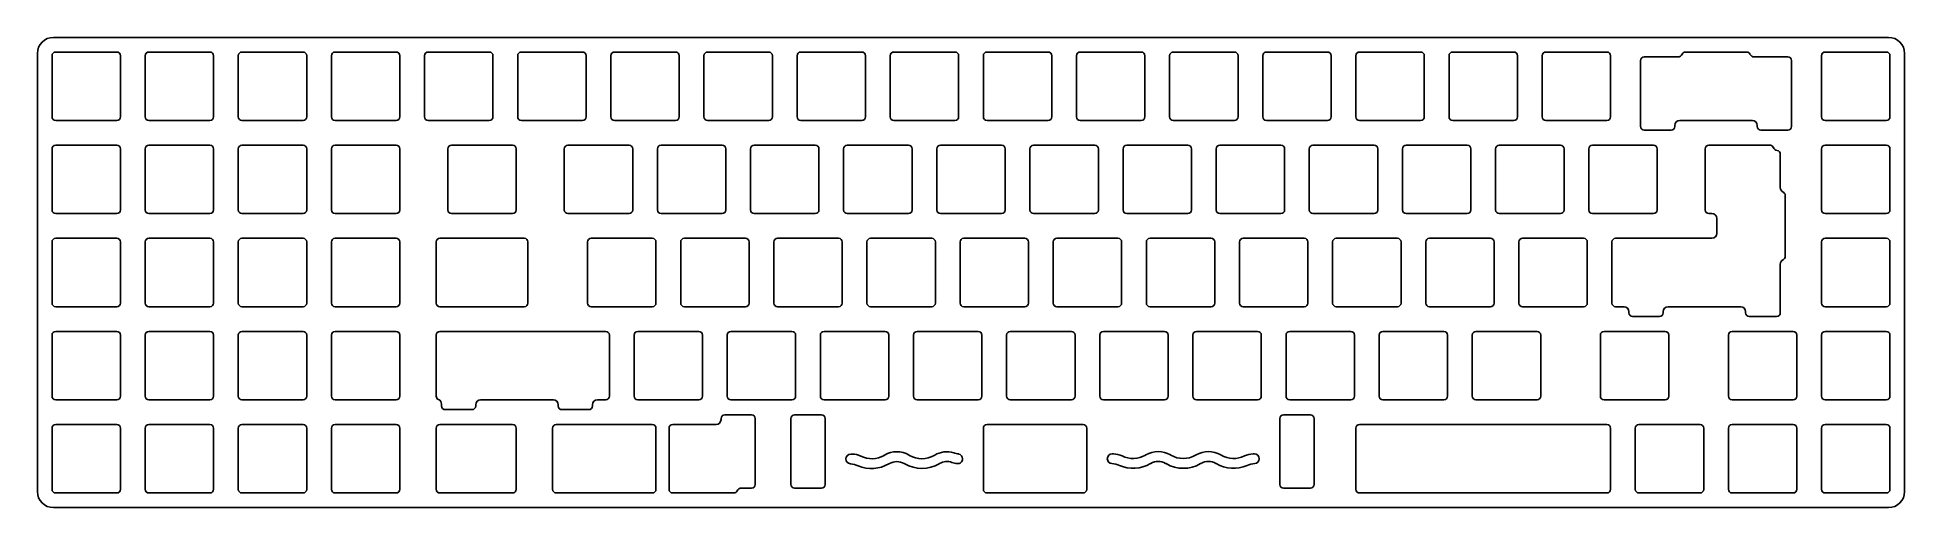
# Model space of a CAD drawing. Header units: millimetres. Extents: x -3 to 379, y 11 to 107.
import ezdxf

# ---------------------------------------------------------------- set-up
doc = ezdxf.new("R2010")
doc.units = ezdxf.units.MM

msp = doc.modelspace()

# ---------------------------------------------------------------- linework, layer by layer
at = {"color": 0}
for p, q in [((0.41, 106.95), (375.74, 106.95)), ((-2.9, 103.64), (-2.9, 14.06)), ((379.05, 103.64), (379.05, 14.06)), ((163.49, 21.72), (163.73, 21.72)), ((170.28, 21.44), (170.38, 21.5)), ((171.39, 19.77), (171.29, 19.72)), ((174.51, 19.72), (174.41, 19.77)), ((175.42, 21.5), (175.51, 21.44)), ((180.56, 21.44), (180.65, 21.5)), ((181.66, 19.77), (181.57, 19.72)), ((216.96, 21.75), (217.19, 21.75)), ((223.75, 21.48), (223.84, 21.53)), ((224.85, 19.81), (224.76, 19.75)), ((227.97, 19.75), (227.88, 19.81)), ((228.88, 21.53), (228.98, 21.48)), ((234.02, 21.48), (234.11, 21.53)), ((235.12, 19.81), (235.03, 19.75)), ((238.24, 19.75), (238.15, 19.81)), ((239.16, 21.53), (239.25, 21.48)), ((245.81, 21.75), (246.04, 21.75)), ((375.74, 10.75), (0.41, 10.75))]:
    msp.add_line(p, q, dxfattribs=at)
for p, q in [((0.1, 103.2), (0.1, 90.7)), ((0.85, 103.95), (13.35, 103.95)), ((14.1, 103.2), (14.1, 90.7)), ((19.15, 103.2), (19.15, 90.7)), ((19.9, 103.95), (32.4, 103.95)), ((33.15, 103.2), (33.15, 90.7)), ((38.2, 103.2), (38.2, 90.7)), ((38.95, 103.95), (51.45, 103.95)), ((52.2, 103.2), (52.2, 90.7)), ((57.25, 103.2), (57.25, 90.7)), ((58, 103.95), (70.5, 103.95)), ((71.25, 103.2), (71.25, 90.7)), ((76.3, 103.2), (76.3, 90.7)), ((77.05, 103.95), (89.55, 103.95)), ((90.3, 103.2), (90.3, 90.7)), ((95.35, 103.2), (95.35, 90.7)), ((96.1, 103.95), (108.6, 103.95)), ((109.35, 103.2), (109.35, 90.7)), ((114.4, 103.2), (114.4, 90.7)), ((115.15, 103.95), (127.65, 103.95)), ((128.4, 103.2), (128.4, 90.7)), ((133.45, 103.2), (133.45, 90.7)), ((134.2, 103.95), (146.7, 103.95)), ((147.45, 103.2), (147.45, 90.7)), ((152.5, 103.2), (152.5, 90.7)), ((153.25, 103.95), (165.75, 103.95)), ((166.5, 103.2), (166.5, 90.7)), ((171.55, 103.2), (171.55, 90.7)), ((172.3, 103.95), (184.8, 103.95)), ((185.55, 103.2), (185.55, 90.7)), ((190.6, 103.2), (190.6, 90.7)), ((191.35, 103.95), (203.85, 103.95)), ((204.6, 103.2), (204.6, 90.7)), ((209.65, 103.2), (209.65, 90.7)), ((210.4, 103.95), (222.9, 103.95)), ((223.65, 103.2), (223.65, 90.7)), ((228.7, 103.2), (228.7, 90.7)), ((229.45, 103.95), (241.95, 103.95)), ((242.7, 103.2), (242.7, 90.7)), ((247.75, 103.2), (247.75, 90.7)), ((248.5, 103.95), (261, 103.95)), ((261.75, 103.2), (261.75, 90.7)), ((266.8, 103.2), (266.8, 90.7)), ((267.55, 103.95), (280.05, 103.95)), ((280.8, 103.2), (280.8, 90.7)), ((285.85, 103.2), (285.85, 90.7)), ((286.6, 103.95), (299.1, 103.95)), ((299.85, 103.2), (299.85, 90.7)), ((304.9, 103.2), (304.9, 90.7)), ((305.65, 103.95), (318.15, 103.95)), ((318.9, 103.2), (318.9, 90.7)), ((334.23, 103.95), (346.73, 103.95)), ((362.05, 103.2), (362.05, 90.7)), ((362.8, 103.95), (375.3, 103.95)), ((376.05, 103.2), (376.05, 90.7)), ((325.04, 102.2), (325.04, 88.7)), ((325.79, 102.95), (332.65, 102.95)), ((355.16, 102.95), (348.31, 102.95)), ((355.91, 102.2), (355.91, 88.7)), ((0.85, 89.95), (13.35, 89.95)), ((19.9, 89.95), (32.4, 89.95)), ((38.95, 89.95), (51.45, 89.95)), ((58, 89.95), (70.5, 89.95)), ((77.05, 89.95), (89.55, 89.95)), ((96.1, 89.95), (108.6, 89.95)), ((115.15, 89.95), (127.65, 89.95)), ((134.2, 89.95), (146.7, 89.95)), ((153.25, 89.95), (165.75, 89.95)), ((172.3, 89.95), (184.8, 89.95)), ((191.35, 89.95), (203.85, 89.95)), ((210.4, 89.95), (222.9, 89.95)), ((229.45, 89.95), (241.95, 89.95)), ((248.5, 89.95), (261, 89.95)), ((267.55, 89.95), (280.05, 89.95)), ((286.6, 89.95), (299.1, 89.95)), ((305.65, 89.95), (318.15, 89.95)), ((325.79, 87.95), (331.29, 87.95)), ((332.04, 88.7), (332.04, 88.95)), ((333.04, 89.95), (347.91, 89.95)), ((348.91, 88.7), (348.91, 88.95)), ((349.66, 87.95), (355.16, 87.95)), ((362.8, 89.95), (375.3, 89.95)), ((0.1, 84.15), (0.1, 71.65)), ((0.85, 84.9), (13.35, 84.9)), ((14.1, 84.15), (14.1, 71.65)), ((19.15, 84.15), (19.15, 71.65)), ((19.9, 84.9), (32.4, 84.9)), ((33.15, 84.15), (33.15, 71.65)), ((38.2, 84.15), (38.2, 71.65)), ((38.95, 84.9), (51.45, 84.9)), ((52.2, 84.15), (52.2, 71.65)), ((57.25, 84.15), (57.25, 71.65)), ((58, 84.9), (70.5, 84.9)), ((71.25, 84.15), (71.25, 71.65)), ((81.06, 84.15), (81.06, 71.65)), ((81.81, 84.9), (94.31, 84.9)), ((95.06, 84.15), (95.06, 71.65)), ((104.88, 84.15), (104.88, 71.65)), ((105.63, 84.9), (118.13, 84.9)), ((118.88, 84.15), (118.88, 71.65)), ((123.93, 84.15), (123.93, 71.65)), ((124.68, 84.9), (137.18, 84.9)), ((137.93, 84.15), (137.93, 71.65)), ((142.98, 84.15), (142.98, 71.65)), ((143.73, 84.9), (156.23, 84.9)), ((156.98, 84.15), (156.98, 71.65)), ((162.03, 84.15), (162.03, 71.65)), ((162.78, 84.9), (175.28, 84.9)), ((176.03, 84.15), (176.03, 71.65)), ((181.08, 84.15), (181.08, 71.65)), ((181.83, 84.9), (194.33, 84.9)), ((195.08, 84.15), (195.08, 71.65)), ((200.13, 84.15), (200.13, 71.65)), ((200.88, 84.9), (213.38, 84.9)), ((214.13, 84.15), (214.13, 71.65)), ((219.18, 84.15), (219.18, 71.65)), ((219.93, 84.9), (232.43, 84.9)), ((233.18, 84.15), (233.18, 71.65)), ((238.23, 84.15), (238.23, 71.65)), ((238.98, 84.9), (251.48, 84.9)), ((252.23, 84.15), (252.23, 71.65)), ((257.28, 84.15), (257.28, 71.65)), ((258.03, 84.9), (270.53, 84.9)), ((271.28, 84.15), (271.28, 71.65)), ((276.33, 84.15), (276.33, 71.65)), ((277.08, 84.9), (289.58, 84.9)), ((290.33, 84.15), (290.33, 71.65)), ((295.38, 84.15), (295.38, 71.65)), ((296.13, 84.9), (308.63, 84.9)), ((309.38, 84.15), (309.38, 71.65)), ((314.43, 84.15), (314.43, 71.65)), ((315.18, 84.9), (327.68, 84.9)), ((328.43, 84.15), (328.43, 71.65)), ((338.24, 84.15), (338.24, 71.65)), ((338.99, 84.9), (351.49, 84.9)), ((362.05, 84.15), (362.05, 71.65)), ((362.8, 84.9), (375.3, 84.9)), ((376.05, 84.15), (376.05, 71.65)), ((353.62, 83.06), (353.62, 76.21)), ((354.62, 74.63), (354.62, 62.13)), ((0.85, 70.9), (13.35, 70.9)), ((19.9, 70.9), (32.4, 70.9)), ((38.95, 70.9), (51.45, 70.9)), ((58, 70.9), (70.5, 70.9)), ((81.81, 70.9), (94.31, 70.9)), ((105.63, 70.9), (118.13, 70.9)), ((124.68, 70.9), (137.18, 70.9)), ((143.73, 70.9), (156.23, 70.9)), ((162.78, 70.9), (175.28, 70.9)), ((181.83, 70.9), (194.33, 70.9)), ((200.88, 70.9), (213.38, 70.9)), ((219.93, 70.9), (232.43, 70.9)), ((238.98, 70.9), (251.48, 70.9)), ((258.03, 70.9), (270.53, 70.9)), ((277.08, 70.9), (289.58, 70.9)), ((296.13, 70.9), (308.63, 70.9)), ((315.18, 70.9), (327.68, 70.9)), ((338.99, 70.9), (339.62, 70.9)), ((340.62, 69.9), (340.62, 66.85)), ((362.8, 70.9), (375.3, 70.9)), ((0.1, 65.1), (0.1, 52.6)), ((0.85, 65.85), (13.35, 65.85)), ((14.1, 65.1), (14.1, 52.6)), ((19.15, 65.1), (19.15, 52.6)), ((19.9, 65.85), (32.4, 65.85)), ((33.15, 65.1), (33.15, 52.6)), ((38.2, 65.1), (38.2, 52.6)), ((38.95, 65.85), (51.45, 65.85)), ((52.2, 65.1), (52.2, 52.6)), ((57.25, 65.1), (57.25, 52.6)), ((58, 65.85), (70.5, 65.85)), ((71.25, 65.1), (71.25, 52.6)), ((78.68, 65.1), (78.68, 52.6)), ((79.43, 65.85), (96.7, 65.85)), ((97.45, 65.1), (97.45, 52.6)), ((109.64, 65.1), (109.64, 52.6)), ((110.39, 65.85), (122.89, 65.85)), ((123.64, 65.1), (123.64, 52.6)), ((128.69, 65.1), (128.69, 52.6)), ((129.44, 65.85), (141.94, 65.85)), ((142.69, 65.1), (142.69, 52.6)), ((147.74, 65.1), (147.74, 52.6)), ((148.49, 65.85), (160.99, 65.85)), ((161.74, 65.1), (161.74, 52.6)), ((166.79, 65.1), (166.79, 52.6)), ((167.54, 65.85), (180.04, 65.85)), ((180.79, 65.1), (180.79, 52.6)), ((185.84, 65.1), (185.84, 52.6)), ((186.59, 65.85), (199.09, 65.85)), ((199.84, 65.1), (199.84, 52.6)), ((204.89, 65.1), (204.89, 52.6)), ((205.64, 65.85), (218.14, 65.85)), ((218.89, 65.1), (218.89, 52.6)), ((223.94, 65.1), (223.94, 52.6)), ((224.69, 65.85), (237.19, 65.85)), ((237.94, 65.1), (237.94, 52.6)), ((242.99, 65.1), (242.99, 52.6)), ((243.74, 65.85), (256.24, 65.85)), ((256.99, 65.1), (256.99, 52.6)), ((262.04, 65.1), (262.04, 52.6)), ((262.79, 65.85), (275.29, 65.85)), ((276.04, 65.1), (276.04, 52.6)), ((281.09, 65.1), (281.09, 52.6)), ((281.84, 65.85), (294.34, 65.85)), ((295.09, 65.1), (295.09, 52.6)), ((300.14, 65.1), (300.14, 52.6)), ((300.89, 65.85), (313.39, 65.85)), ((314.14, 65.1), (314.14, 52.6)), ((319.19, 65.1), (319.19, 52.6)), ((339.62, 65.85), (319.94, 65.85)), ((362.05, 65.1), (362.05, 52.6)), ((362.8, 65.85), (375.3, 65.85)), ((376.05, 65.1), (376.05, 52.6)), ((353.62, 50.6), (353.62, 60.54)), ((0.85, 51.85), (13.35, 51.85)), ((19.9, 51.85), (32.4, 51.85)), ((38.95, 51.85), (51.45, 51.85)), ((58, 51.85), (70.5, 51.85)), ((79.43, 51.85), (96.7, 51.85)), ((110.39, 51.85), (122.89, 51.85)), ((129.44, 51.85), (141.94, 51.85)), ((148.49, 51.85), (160.99, 51.85)), ((167.54, 51.85), (180.04, 51.85)), ((186.59, 51.85), (199.09, 51.85)), ((205.64, 51.85), (218.14, 51.85)), ((224.69, 51.85), (237.19, 51.85)), ((243.74, 51.85), (256.24, 51.85)), ((262.79, 51.85), (275.29, 51.85)), ((281.84, 51.85), (294.34, 51.85)), ((300.89, 51.85), (313.39, 51.85)), ((319.94, 51.85), (321.66, 51.85)), ((322.66, 50.6), (322.66, 50.85)), ((323.41, 49.85), (328.91, 49.85)), ((329.66, 50.6), (329.66, 50.85)), ((330.66, 51.85), (345.53, 51.85)), ((346.53, 50.6), (346.53, 50.85)), ((347.28, 49.85), (352.87, 49.85)), ((362.8, 51.85), (375.3, 51.85)), ((0.1, 46.05), (0.1, 33.55)), ((0.85, 46.8), (13.35, 46.8)), ((14.1, 46.05), (14.1, 33.55)), ((19.15, 46.05), (19.15, 33.55)), ((19.9, 46.8), (32.4, 46.8)), ((33.15, 46.05), (33.15, 33.55)), ((38.2, 46.05), (38.2, 33.55)), ((38.95, 46.8), (51.45, 46.8)), ((52.2, 46.05), (52.2, 33.55)), ((57.25, 46.05), (57.25, 33.55)), ((58, 46.8), (70.5, 46.8)), ((71.25, 46.05), (71.25, 33.55)), ((78.68, 46.05), (78.68, 33.55)), ((79.43, 46.8), (113.36, 46.8)), ((114.11, 46.05), (114.11, 33.55)), ((119.16, 46.05), (119.16, 33.55)), ((119.91, 46.8), (132.41, 46.8)), ((133.16, 46.05), (133.16, 33.55)), ((138.21, 46.05), (138.21, 33.55)), ((138.96, 46.8), (151.46, 46.8)), ((152.21, 46.05), (152.21, 33.55)), ((157.26, 46.05), (157.26, 33.55)), ((158.01, 46.8), (170.51, 46.8)), ((171.26, 46.05), (171.26, 33.55)), ((176.31, 46.05), (176.31, 33.55)), ((177.06, 46.8), (189.56, 46.8)), ((190.31, 46.05), (190.31, 33.55)), ((195.36, 46.05), (195.36, 33.55)), ((196.11, 46.8), (208.61, 46.8)), ((209.36, 46.05), (209.36, 33.55)), ((214.41, 46.05), (214.41, 33.55)), ((215.16, 46.8), (227.66, 46.8)), ((228.41, 46.05), (228.41, 33.55)), ((233.46, 46.05), (233.46, 33.55)), ((234.21, 46.8), (246.71, 46.8)), ((247.46, 46.05), (247.46, 33.55)), ((252.51, 46.05), (252.51, 33.55)), ((253.26, 46.8), (265.76, 46.8)), ((266.51, 46.05), (266.51, 33.55)), ((271.56, 46.05), (271.56, 33.55)), ((272.31, 46.8), (284.81, 46.8)), ((285.56, 46.05), (285.56, 33.55)), ((290.61, 46.05), (290.61, 33.55)), ((291.36, 46.8), (303.86, 46.8)), ((304.61, 46.05), (304.61, 33.55)), ((316.81, 46.05), (316.81, 33.55)), ((317.56, 46.8), (330.06, 46.8)), ((330.81, 46.05), (330.81, 33.55)), ((343, 46.05), (343, 33.55)), ((343.75, 46.8), (356.25, 46.8)), ((357, 46.05), (357, 33.55)), ((362.05, 46.05), (362.05, 33.55)), ((362.8, 46.8), (375.3, 46.8)), ((376.05, 46.05), (376.05, 33.55)), ((0.85, 32.8), (13.35, 32.8)), ((19.9, 32.8), (32.4, 32.8)), ((38.95, 32.8), (51.45, 32.8)), ((58, 32.8), (70.5, 32.8)), ((79.77, 31.55), (79.77, 31.93)), ((80.52, 30.8), (86.02, 30.8)), ((86.77, 31.55), (86.77, 31.8)), ((102.65, 32.8), (87.77, 32.8)), ((103.65, 31.55), (103.65, 31.8)), ((104.4, 30.8), (109.9, 30.8)), ((110.65, 31.55), (110.65, 31.8)), ((111.65, 32.8), (113.36, 32.8)), ((119.91, 32.8), (132.41, 32.8)), ((138.96, 32.8), (151.46, 32.8)), ((158.01, 32.8), (170.51, 32.8)), ((177.06, 32.8), (189.56, 32.8)), ((196.11, 32.8), (208.61, 32.8)), ((215.16, 32.8), (227.66, 32.8)), ((234.21, 32.8), (246.71, 32.8)), ((253.26, 32.8), (265.76, 32.8)), ((272.31, 32.8), (284.81, 32.8)), ((291.36, 32.8), (303.86, 32.8)), ((317.56, 32.8), (330.06, 32.8)), ((343.75, 32.8), (356.25, 32.8)), ((362.8, 32.8), (375.3, 32.8)), ((0.1, 27), (0.1, 14.5)), ((0.85, 27.75), (13.35, 27.75)), ((14.1, 27), (14.1, 14.5)), ((19.15, 27), (19.15, 14.5)), ((19.9, 27.75), (32.4, 27.75)), ((33.15, 27), (33.15, 14.5)), ((38.2, 27), (38.2, 14.5)), ((38.95, 27.75), (51.45, 27.75)), ((52.2, 27), (52.2, 14.5)), ((57.25, 27), (57.25, 14.5)), ((58, 27.75), (70.5, 27.75)), ((71.25, 27), (71.25, 14.5)), ((78.68, 27), (78.68, 14.5)), ((79.43, 27.75), (94.31, 27.75)), ((95.06, 27), (95.06, 14.5)), ((102.5, 27), (102.5, 14.5)), ((103.25, 27.75), (122.89, 27.75)), ((123.64, 27), (123.64, 14.5)), ((126.31, 27), (126.31, 14.5)), ((127.06, 27.75), (135.95, 27.75)), ((136.95, 28.75), (136.95, 29)), ((143.2, 29.75), (137.7, 29.75)), ((143.95, 15.5), (143.95, 29)), ((151.25, 15.5), (151.25, 29)), ((157.5, 29.75), (152, 29.75)), ((158.25, 15.5), (158.25, 29)), ((190.6, 27), (190.6, 14.5)), ((191.35, 27.75), (211, 27.75)), ((211.75, 27), (211.75, 14.5)), ((251.25, 15.5), (251.25, 29)), ((251.25, 15.5), (251.25, 29)), ((257.5, 29.75), (252, 29.75)), ((257.5, 29.75), (252, 29.75)), ((258.25, 15.5), (258.25, 29)), ((258.25, 15.5), (258.25, 29)), ((266.8, 27), (266.8, 14.5)), ((267.55, 27.75), (318.15, 27.75)), ((318.9, 27), (318.9, 14.5)), ((323.95, 27), (323.95, 14.5)), ((324.7, 27.75), (337.2, 27.75)), ((337.95, 27), (337.95, 14.5)), ((343, 27), (343, 14.5)), ((343.75, 27.75), (356.25, 27.75)), ((357, 27), (357, 14.5)), ((362.05, 27), (362.05, 14.5)), ((362.8, 27.75), (375.3, 27.75)), ((376.05, 27), (376.05, 14.5)), ((0.85, 13.75), (13.35, 13.75)), ((19.9, 13.75), (32.4, 13.75)), ((38.95, 13.75), (51.45, 13.75)), ((58, 13.75), (70.5, 13.75)), ((79.43, 13.75), (94.31, 13.75)), ((103.25, 13.75), (122.89, 13.75)), ((127.06, 13.75), (139.56, 13.75)), ((141.14, 14.75), (143.2, 14.75)), ((157.5, 14.75), (152, 14.75)), ((191.35, 13.75), (211, 13.75)), ((257.5, 14.75), (252, 14.75)), ((257.5, 14.75), (252, 14.75)), ((267.55, 13.75), (318.15, 13.75)), ((324.7, 13.75), (337.2, 13.75)), ((343.75, 13.75), (356.25, 13.75)), ((362.8, 13.75), (375.3, 13.75))]:
    msp.add_line(p, q)
for centre, radius, start, end in [((0.41, 103.64), 3.31, 90, 180), ((375.74, 103.64), 3.31, 0, 90), ((163.49, 20.72), 1, 90, 180), ((163.49, 20.72), 1, 180, 265.5804), ((163.03, 14.73), 5, 66.7644, 85.5804), ((163.73, 17.72), 4, 63.3593, 90), ((167.76, 25.76), 7, 246.7644, 300.2878), ((167.76, 25.76), 5, 243.3593, 300.2878), ((172.9, 17.18), 5, 59.7122, 120.2878), ((172.9, 17.18), 3, 59.7122, 120.2878), ((178.04, 25.76), 7, 239.7122, 300.2878), ((178.04, 25.76), 5, 239.7122, 300.2878), ((183.17, 17.18), 5, 74.1352, 120.2878), ((183.17, 17.18), 3, 70.4583, 120.2878), ((185.85, 24.72), 5, 250.4583, 262.8685), ((190.01, 41.23), 20, 254.1352, 257.1935), ((185.35, 20.75), 1, 262.8685, 359.9999), ((185.35, 20.75), 1, 359.9999, 77.1935), ((216.96, 20.75), 1, 90, 180), ((216.96, 20.75), 1, 180, 265.5804), ((216.49, 14.77), 5, 66.7643, 85.5804), ((217.19, 17.75), 4, 63.3593, 90), ((221.23, 25.8), 7, 246.7644, 300.2878), ((221.23, 25.8), 5, 243.3593, 300.2878), ((226.36, 17.21), 5, 59.7122, 120.2878), ((226.36, 17.21), 3, 59.7122, 120.2878), ((231.5, 25.8), 7, 239.7122, 300.2878), ((231.5, 25.8), 5, 239.7122, 300.2878), ((236.64, 17.21), 5, 59.7122, 120.2878), ((236.64, 17.21), 3, 59.7122, 120.2878), ((241.77, 25.8), 7, 239.7122, 293.2381), ((241.77, 25.8), 5, 239.7122, 296.6407), ((245.81, 17.75), 4, 90, 116.6407), ((246.51, 14.77), 5, 94.4449, 113.2381), ((246.04, 20.75), 1, 0, 90), ((246.04, 20.75), 1, 274.4449, 0), ((0.41, 14.06), 3.31, 180, 270), ((375.74, 14.06), 3.31, 270, 0)]:
    msp.add_arc(centre, radius, start, end, dxfattribs=at)
for centre, radius, start, end in [((0.85, 103.2), 0.75, 90, 180), ((13.35, 103.2), 0.75, 0, 90), ((19.9, 103.2), 0.75, 90, 180), ((32.4, 103.2), 0.75, 0, 90), ((38.95, 103.2), 0.75, 90, 180), ((51.45, 103.2), 0.75, 0, 90), ((58, 103.2), 0.75, 90, 180), ((70.5, 103.2), 0.75, 0, 90), ((77.05, 103.2), 0.75, 90, 180), ((89.55, 103.2), 0.75, 0, 90), ((96.1, 103.2), 0.75, 90, 180), ((108.6, 103.2), 0.75, 0, 90), ((115.15, 103.2), 0.75, 90, 180), ((127.65, 103.2), 0.75, 0, 90), ((134.2, 103.2), 0.75, 90, 180), ((146.7, 103.2), 0.75, 0, 90), ((153.25, 103.2), 0.75, 90, 180), ((165.75, 103.2), 0.75, 0, 90), ((172.3, 103.2), 0.75, 90, 180), ((184.8, 103.2), 0.75, 0, 90), ((191.35, 103.2), 0.75, 90, 180), ((203.85, 103.2), 0.75, 0, 90), ((210.4, 103.2), 0.75, 90, 180), ((222.9, 103.2), 0.75, 0, 90), ((229.45, 103.2), 0.75, 90, 180), ((241.95, 103.2), 0.75, 0, 90), ((248.5, 103.2), 0.75, 90, 180), ((261, 103.2), 0.75, 0, 90), ((267.55, 103.2), 0.75, 90, 180), ((280.05, 103.2), 0.75, 0, 90), ((286.6, 103.2), 0.75, 90, 180), ((299.1, 103.2), 0.75, 0, 90), ((305.65, 103.2), 0.75, 90, 180), ((318.15, 103.2), 0.75, 0, 90), ((332.65, 103.95), 1, 270, 334.6231), ((334.23, 103.2), 0.75, 90, 154.6231), ((346.73, 103.2), 0.75, 25.3769, 90), ((348.31, 103.95), 1, 205.3769, 270), ((362.8, 103.2), 0.75, 90, 180), ((375.3, 103.2), 0.75, 0, 90), ((325.79, 102.2), 0.75, 90, 180), ((355.16, 102.2), 0.75, 0, 90), ((0.85, 90.7), 0.75, 180, 270), ((13.35, 90.7), 0.75, 270, 0), ((19.9, 90.7), 0.75, 180, 270), ((32.4, 90.7), 0.75, 270, 0), ((38.95, 90.7), 0.75, 180, 270), ((51.45, 90.7), 0.75, 270, 0), ((58, 90.7), 0.75, 180, 270), ((70.5, 90.7), 0.75, 270, 0), ((77.05, 90.7), 0.75, 180, 270), ((89.55, 90.7), 0.75, 270, 0), ((96.1, 90.7), 0.75, 180, 270), ((108.6, 90.7), 0.75, 270, 0), ((115.15, 90.7), 0.75, 180, 270), ((127.65, 90.7), 0.75, 270, 0), ((134.2, 90.7), 0.75, 180, 270), ((146.7, 90.7), 0.75, 270, 0), ((153.25, 90.7), 0.75, 180, 270), ((165.75, 90.7), 0.75, 270, 0), ((172.3, 90.7), 0.75, 180, 270), ((184.8, 90.7), 0.75, 270, 0), ((191.35, 90.7), 0.75, 180, 270), ((203.85, 90.7), 0.75, 270, 0), ((210.4, 90.7), 0.75, 180, 270), ((222.9, 90.7), 0.75, 270, 0), ((229.45, 90.7), 0.75, 180, 270), ((241.95, 90.7), 0.75, 270, 0), ((248.5, 90.7), 0.75, 180, 270), ((261, 90.7), 0.75, 270, 0), ((267.55, 90.7), 0.75, 180, 270), ((280.05, 90.7), 0.75, 270, 0), ((286.6, 90.7), 0.75, 180, 270), ((299.1, 90.7), 0.75, 270, 0), ((305.65, 90.7), 0.75, 180, 270), ((318.15, 90.7), 0.75, 270, 0), ((325.79, 88.7), 0.75, 180, 270), ((331.29, 88.7), 0.75, 270, 0), ((333.04, 88.95), 1, 90, 180), ((347.91, 88.95), 1, 0, 90), ((349.66, 88.7), 0.75, 180, 270), ((355.16, 88.7), 0.75, 270, 0), ((362.8, 90.7), 0.75, 180, 270), ((375.3, 90.7), 0.75, 270, 0), ((0.85, 84.15), 0.75, 90, 180), ((13.35, 84.15), 0.75, 0, 90), ((19.9, 84.15), 0.75, 90, 180), ((32.4, 84.15), 0.75, 0, 90), ((38.95, 84.15), 0.75, 90, 180), ((51.45, 84.15), 0.75, 0, 90), ((58, 84.15), 0.75, 90, 180), ((70.5, 84.15), 0.75, 0, 90), ((81.81, 84.15), 0.75, 90, 180), ((94.31, 84.15), 0.75, 0, 90), ((105.63, 84.15), 0.75, 90, 180), ((118.13, 84.15), 0.75, 0, 90), ((124.68, 84.15), 0.75, 90, 180), ((137.18, 84.15), 0.75, 0, 90), ((143.73, 84.15), 0.75, 90, 180), ((156.23, 84.15), 0.75, 0, 90), ((162.78, 84.15), 0.75, 90, 180), ((175.28, 84.15), 0.75, 0, 90), ((181.83, 84.15), 0.75, 90, 180), ((194.33, 84.15), 0.75, 0, 90), ((200.88, 84.15), 0.75, 90, 180), ((213.38, 84.15), 0.75, 0, 90), ((219.93, 84.15), 0.75, 90, 180), ((232.43, 84.15), 0.75, 0, 90), ((238.98, 84.15), 0.75, 90, 180), ((251.48, 84.15), 0.75, 0, 90), ((258.03, 84.15), 0.75, 90, 180), ((270.53, 84.15), 0.75, 0, 90), ((277.08, 84.15), 0.75, 90, 180), ((289.58, 84.15), 0.75, 0, 90), ((296.13, 84.15), 0.75, 90, 180), ((308.63, 84.15), 0.75, 0, 90), ((315.18, 84.15), 0.75, 90, 180), ((327.68, 84.15), 0.75, 0, 90), ((338.99, 84.15), 0.75, 90, 180), ((351.49, 84.15), 0.75, 21.6532, 90), ((353.12, 84.8), 1, 201.6532, 261.9436), ((362.8, 84.15), 0.75, 90, 180), ((375.3, 84.15), 0.75, 0, 90), ((352.87, 83.06), 0.75, 0, 81.9436), ((354.62, 76.21), 1, 180, 244.6231), ((353.87, 74.63), 0.75, 0, 64.6231), ((0.85, 71.65), 0.75, 180, 270), ((13.35, 71.65), 0.75, 270, 0), ((19.9, 71.65), 0.75, 180, 270), ((32.4, 71.65), 0.75, 270, 0), ((38.95, 71.65), 0.75, 180, 270), ((51.45, 71.65), 0.75, 270, 0), ((58, 71.65), 0.75, 180, 270), ((70.5, 71.65), 0.75, 270, 0), ((81.81, 71.65), 0.75, 180, 270), ((94.31, 71.65), 0.75, 270, 0), ((105.63, 71.65), 0.75, 180, 270), ((118.13, 71.65), 0.75, 270, 0), ((124.68, 71.65), 0.75, 180, 270), ((137.18, 71.65), 0.75, 270, 0), ((143.73, 71.65), 0.75, 180, 270), ((156.23, 71.65), 0.75, 270, 0), ((162.78, 71.65), 0.75, 180, 270), ((175.28, 71.65), 0.75, 270, 0), ((181.83, 71.65), 0.75, 180, 270), ((194.33, 71.65), 0.75, 270, 0), ((200.88, 71.65), 0.75, 180, 270), ((213.38, 71.65), 0.75, 270, 0), ((219.93, 71.65), 0.75, 180, 270), ((232.43, 71.65), 0.75, 270, 0), ((238.98, 71.65), 0.75, 180, 270), ((251.48, 71.65), 0.75, 270, 0), ((258.03, 71.65), 0.75, 180, 270), ((270.53, 71.65), 0.75, 270, 0), ((277.08, 71.65), 0.75, 180, 270), ((289.58, 71.65), 0.75, 270, 0), ((296.13, 71.65), 0.75, 180, 270), ((308.63, 71.65), 0.75, 270, 0), ((315.18, 71.65), 0.75, 180, 270), ((327.68, 71.65), 0.75, 270, 0), ((338.99, 71.65), 0.75, 180, 270), ((339.62, 69.9), 1, 0, 90), ((362.8, 71.65), 0.75, 180, 270), ((375.3, 71.65), 0.75, 270, 0), ((0.85, 65.1), 0.75, 90, 180), ((13.35, 65.1), 0.75, 0, 90), ((19.9, 65.1), 0.75, 90, 180), ((32.4, 65.1), 0.75, 0, 90), ((38.95, 65.1), 0.75, 90, 180), ((51.45, 65.1), 0.75, 0, 90), ((58, 65.1), 0.75, 90, 180), ((70.5, 65.1), 0.75, 0, 90), ((79.43, 65.1), 0.75, 90, 180), ((96.7, 65.1), 0.75, 0, 90), ((110.39, 65.1), 0.75, 90, 180), ((122.89, 65.1), 0.75, 0, 90), ((129.44, 65.1), 0.75, 90, 180), ((141.94, 65.1), 0.75, 0, 90), ((148.49, 65.1), 0.75, 90, 180), ((160.99, 65.1), 0.75, 0, 90), ((167.54, 65.1), 0.75, 90, 180), ((180.04, 65.1), 0.75, 0, 90), ((186.59, 65.1), 0.75, 90, 180), ((199.09, 65.1), 0.75, 0, 90), ((205.64, 65.1), 0.75, 90, 180), ((218.14, 65.1), 0.75, 0, 90), ((224.69, 65.1), 0.75, 90, 180), ((237.19, 65.1), 0.75, 0, 90), ((243.74, 65.1), 0.75, 90, 180), ((256.24, 65.1), 0.75, 0, 90), ((262.79, 65.1), 0.75, 90, 180), ((275.29, 65.1), 0.75, 0, 90), ((281.84, 65.1), 0.75, 90, 180), ((294.34, 65.1), 0.75, 0, 90), ((300.89, 65.1), 0.75, 90, 180), ((313.39, 65.1), 0.75, 0, 90), ((319.94, 65.1), 0.75, 90, 180), ((339.62, 66.85), 1, 270, 0), ((362.8, 65.1), 0.75, 90, 180), ((375.3, 65.1), 0.75, 0, 90), ((354.62, 60.54), 1, 115.3769, 180), ((353.87, 62.13), 0.75, 295.3769, 0), ((0.85, 52.6), 0.75, 180, 270), ((13.35, 52.6), 0.75, 270, 0), ((19.9, 52.6), 0.75, 180, 270), ((32.4, 52.6), 0.75, 270, 0), ((38.95, 52.6), 0.75, 180, 270), ((51.45, 52.6), 0.75, 270, 0), ((58, 52.6), 0.75, 180, 270), ((70.5, 52.6), 0.75, 270, 0), ((79.43, 52.6), 0.75, 180, 270), ((96.7, 52.6), 0.75, 270, 0), ((110.39, 52.6), 0.75, 180, 270), ((122.89, 52.6), 0.75, 270, 0), ((129.44, 52.6), 0.75, 180, 270), ((141.94, 52.6), 0.75, 270, 0), ((148.49, 52.6), 0.75, 180, 270), ((160.99, 52.6), 0.75, 270, 0), ((167.54, 52.6), 0.75, 180, 270), ((180.04, 52.6), 0.75, 270, 0), ((186.59, 52.6), 0.75, 180, 270), ((199.09, 52.6), 0.75, 270, 0), ((205.64, 52.6), 0.75, 180, 270), ((218.14, 52.6), 0.75, 270, 0), ((224.69, 52.6), 0.75, 180, 270), ((237.19, 52.6), 0.75, 270, 0), ((243.74, 52.6), 0.75, 180, 270), ((256.24, 52.6), 0.75, 270, 0), ((262.79, 52.6), 0.75, 180, 270), ((275.29, 52.6), 0.75, 270, 0), ((281.84, 52.6), 0.75, 180, 270), ((294.34, 52.6), 0.75, 270, 0), ((300.89, 52.6), 0.75, 180, 270), ((313.39, 52.6), 0.75, 270, 0), ((319.94, 52.6), 0.75, 180, 270), ((321.66, 50.85), 1, 0, 90), ((323.41, 50.6), 0.75, 180, 270), ((328.91, 50.6), 0.75, 270, 0), ((330.66, 50.85), 1, 90, 180), ((345.53, 50.85), 1, 0, 90), ((347.28, 50.6), 0.75, 180, 270), ((352.87, 50.6), 0.75, 270, 0), ((362.8, 52.6), 0.75, 180, 270), ((375.3, 52.6), 0.75, 270, 0), ((0.85, 46.05), 0.75, 90, 180), ((13.35, 46.05), 0.75, 0, 90), ((19.9, 46.05), 0.75, 90, 180), ((32.4, 46.05), 0.75, 0, 90), ((38.95, 46.05), 0.75, 90, 180), ((51.45, 46.05), 0.75, 0, 90), ((58, 46.05), 0.75, 90, 180), ((70.5, 46.05), 0.75, 0, 90), ((79.43, 46.05), 0.75, 90, 180), ((113.36, 46.05), 0.75, 0, 90), ((119.91, 46.05), 0.75, 90, 180), ((132.41, 46.05), 0.75, 0, 90), ((138.96, 46.05), 0.75, 90, 180), ((151.46, 46.05), 0.75, 0, 90), ((158.01, 46.05), 0.75, 90, 180), ((170.51, 46.05), 0.75, 0, 90), ((177.06, 46.05), 0.75, 90, 180), ((189.56, 46.05), 0.75, 0, 90), ((196.11, 46.05), 0.75, 90, 180), ((208.61, 46.05), 0.75, 0, 90), ((215.16, 46.05), 0.75, 90, 180), ((227.66, 46.05), 0.75, 0, 90), ((234.21, 46.05), 0.75, 90, 180), ((246.71, 46.05), 0.75, 0, 90), ((253.26, 46.05), 0.75, 90, 180), ((265.76, 46.05), 0.75, 0, 90), ((272.31, 46.05), 0.75, 90, 180), ((284.81, 46.05), 0.75, 0, 90), ((291.36, 46.05), 0.75, 90, 180), ((303.86, 46.05), 0.75, 0, 90), ((317.56, 46.05), 0.75, 90, 180), ((330.06, 46.05), 0.75, 0, 90), ((343.75, 46.05), 0.75, 90, 180), ((356.25, 46.05), 0.75, 0, 90), ((362.8, 46.05), 0.75, 90, 180), ((375.3, 46.05), 0.75, 0, 90), ((0.85, 33.55), 0.75, 180, 270), ((13.35, 33.55), 0.75, 270, 0), ((19.9, 33.55), 0.75, 180, 270), ((32.4, 33.55), 0.75, 270, 0), ((38.95, 33.55), 0.75, 180, 270), ((51.45, 33.55), 0.75, 270, 0), ((58, 33.55), 0.75, 180, 270), ((70.5, 33.55), 0.75, 270, 0), ((79.43, 33.55), 0.75, 180, 247.7371), ((78.77, 31.93), 1, 0, 67.7371), ((80.52, 31.55), 0.75, 180, 270), ((86.02, 31.55), 0.75, 270, 0), ((87.77, 31.8), 1, 90, 180), ((102.65, 31.8), 1, 0, 90), ((104.4, 31.55), 0.75, 180, 270), ((109.9, 31.55), 0.75, 270, 0), ((111.65, 31.8), 1, 90, 180), ((113.36, 33.55), 0.75, 270, 0), ((119.91, 33.55), 0.75, 180, 270), ((132.41, 33.55), 0.75, 270, 0), ((138.96, 33.55), 0.75, 180, 270), ((151.46, 33.55), 0.75, 270, 0), ((158.01, 33.55), 0.75, 180, 270), ((170.51, 33.55), 0.75, 270, 0), ((177.06, 33.55), 0.75, 180, 270), ((189.56, 33.55), 0.75, 270, 0), ((196.11, 33.55), 0.75, 180, 270), ((208.61, 33.55), 0.75, 270, 0), ((215.16, 33.55), 0.75, 180, 270), ((227.66, 33.55), 0.75, 270, 0), ((234.21, 33.55), 0.75, 180, 270), ((246.71, 33.55), 0.75, 270, 0), ((253.26, 33.55), 0.75, 180, 270), ((265.76, 33.55), 0.75, 270, 0), ((272.31, 33.55), 0.75, 180, 270), ((284.81, 33.55), 0.75, 270, 0), ((291.36, 33.55), 0.75, 180, 270), ((303.86, 33.55), 0.75, 270, 0), ((317.56, 33.55), 0.75, 180, 270), ((330.06, 33.55), 0.75, 270, 0), ((343.75, 33.55), 0.75, 180, 270), ((356.25, 33.55), 0.75, 270, 0), ((362.8, 33.55), 0.75, 180, 270), ((375.3, 33.55), 0.75, 270, 0), ((0.85, 27), 0.75, 90, 180), ((13.35, 27), 0.75, 0, 90), ((19.9, 27), 0.75, 90, 180), ((32.4, 27), 0.75, 0, 90), ((38.95, 27), 0.75, 90, 180), ((51.45, 27), 0.75, 0, 90), ((58, 27), 0.75, 90, 180), ((70.5, 27), 0.75, 0, 90), ((79.43, 27), 0.75, 90, 180), ((94.31, 27), 0.75, 0, 90), ((103.25, 27), 0.75, 90, 180), ((122.89, 27), 0.75, 0, 90), ((127.06, 27), 0.75, 90, 180), ((135.95, 28.75), 1, 270, 0), ((137.7, 29), 0.75, 90, 180), ((143.2, 29), 0.75, 0, 90), ((152, 29), 0.75, 90, 180), ((157.5, 29), 0.75, 0, 90), ((191.35, 27), 0.75, 90, 180), ((211, 27), 0.75, 0, 90), ((252, 29), 0.75, 90, 180), ((252, 29), 0.75, 90, 180), ((257.5, 29), 0.75, 0, 90), ((257.5, 29), 0.75, 0, 90), ((267.55, 27), 0.75, 90, 180), ((318.15, 27), 0.75, 0, 90), ((324.7, 27), 0.75, 90, 180), ((337.2, 27), 0.75, 0, 90), ((343.75, 27), 0.75, 90, 180), ((356.25, 27), 0.75, 0, 90), ((362.8, 27), 0.75, 90, 180), ((375.3, 27), 0.75, 0, 90), ((143.2, 15.5), 0.75, 270, 0), ((152, 15.5), 0.75, 180, 270), ((157.5, 15.5), 0.75, 270, 0), ((252, 15.5), 0.75, 180, 270), ((252, 15.5), 0.75, 180, 270), ((257.5, 15.5), 0.75, 270, 0), ((257.5, 15.5), 0.75, 270, 0), ((0.85, 14.5), 0.75, 180, 270), ((13.35, 14.5), 0.75, 270, 0), ((19.9, 14.5), 0.75, 180, 270), ((32.4, 14.5), 0.75, 270, 0), ((38.95, 14.5), 0.75, 180, 270), ((51.45, 14.5), 0.75, 270, 0), ((58, 14.5), 0.75, 180, 270), ((70.5, 14.5), 0.75, 270, 0), ((79.43, 14.5), 0.75, 180, 270), ((94.31, 14.5), 0.75, 270, 0), ((103.25, 14.5), 0.75, 180, 270), ((122.89, 14.5), 0.75, 270, 0), ((127.06, 14.5), 0.75, 180, 270), ((139.56, 14.5), 0.75, 270, 334.6231), ((141.14, 13.75), 1, 90, 154.6231), ((191.35, 14.5), 0.75, 180, 270), ((211, 14.5), 0.75, 270, 0), ((267.55, 14.5), 0.75, 180, 270), ((318.15, 14.5), 0.75, 270, 0), ((324.7, 14.5), 0.75, 180, 270), ((337.2, 14.5), 0.75, 270, 0), ((343.75, 14.5), 0.75, 180, 270), ((356.25, 14.5), 0.75, 270, 0), ((362.8, 14.5), 0.75, 180, 270), ((375.3, 14.5), 0.75, 270, 0)]:
    msp.add_arc(centre, radius, start, end)

doc.saveas('drawing.dxf')
